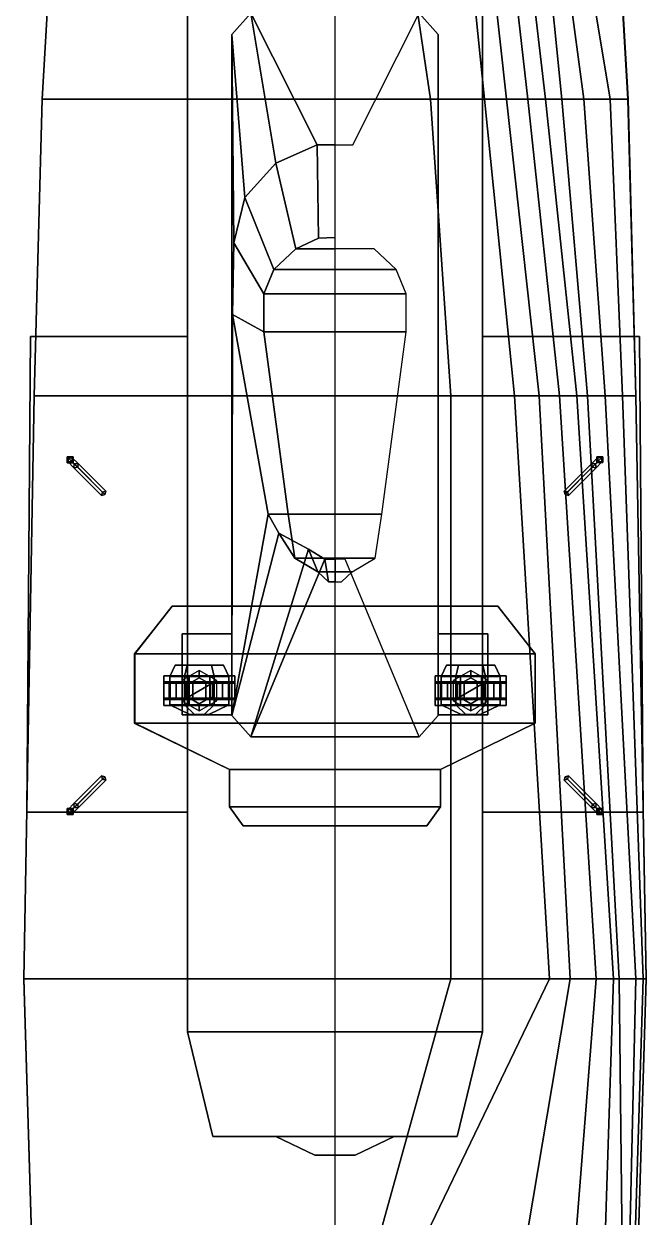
# Model space of a CAD drawing. Extents: x -5 to 5, y -58 to 57.
# Drawn here: x -5.25 to 5.25, y -3.35 to 16.8 of the extents above; entities that cross this region are included whole.
import ezdxf

# ---------------------------------------------------------------- set-up
doc = ezdxf.new("R2010")
doc.units = 0
doc.layers.get('0').update_dxf_attribs({"linetype": 'CONTINUOUS'})
doc.layers.add('RAILINGS', color=1, linetype='CONTINUOUS')

msp = doc.modelspace()

# ---------------------------------------------------------------- linework, layer by layer
for points in [[(-2.49, 35.15, 2.77), (-2.49, -0.22, 2.74), (-2.49, -0.22, 5.06), (-2.49, 35.15, 5.06)], [(-2.49, 35.15, 5.06), (-2.49, -0.22, 5.06), (2.49, -0.22, 5.06), (2.49, 35.15, 5.06)], [(2.49, -0.22, 5.06), (2.49, -0.22, 2.74), (2.49, 35.15, 2.77), (2.49, 35.15, 5.06)], [(-4.653, 20.575, 2.768), (-4.947, 15.529, 2.768), (4.947, 15.529, 2.768), (4.653, 20.575, 2.768)], [(0.864, 20.575, -3.424), (1.614, 15.529, -3.243), (0, 15.529, -3.68), (0, 20.575, -3.68)], [(2.013, 20.575, -2.816), (2.526, 15.529, -2.816), (1.614, 15.529, -3.243), (0.864, 20.575, -3.424)], [(2.336, 20.575, -2.578), (2.896, 15.529, -2.578), (2.526, 15.529, -2.816), (2.013, 20.575, -2.816)], [(2.678, 20.575, -2.322), (3.257, 15.529, -2.322), (2.896, 15.529, -2.578), (2.336, 20.575, -2.578)], [(2.963, 20.575, -2.018), (3.551, 15.529, -2.018), (3.257, 15.529, -2.322), (2.678, 20.575, -2.322)], [(3.323, 20.575, -1.505), (3.827, 15.529, -1.619), (3.551, 15.529, -2.018), (2.963, 20.575, -2.018)], [(3.523, 20.575, -1.164), (4.197, 15.529, -0.793), (3.827, 15.529, -1.619), (3.323, 20.575, -1.505)], [(3.808, 20.575, -0.508), (4.643, 15.529, 0.726), (4.197, 15.529, -0.793), (3.523, 20.575, -1.164)], [(4.947, 15.529, 2.768), (4.643, 15.529, 0.726), (3.808, 20.575, -0.508), (4.653, 20.575, 2.768)], [(-1.74, 16.62, 5.15), (-1.42, 16.98, 5.15), (-1.42, 16.98, 5.06), (-1.74, 16.62, 5.06)], [(-1.52, 13.87, 7.53), (-1, 14.45, 7.53), (-1.42, 16.98, 5.15), (-1.74, 16.62, 5.15)], [(1.42, 16.98, 5.15), (-1.42, 16.98, 5.15), (-0.3, 14.76, 7.53), (0.3, 14.76, 7.53)], [(-1.42, 16.98, 5.15), (-1.42, 16.98, 5.15), (-1, 14.45, 7.53), (-0.3, 14.76, 7.53)], [(1.74, 16.62, 5.06), (1.42, 16.98, 5.06), (1.42, 16.98, 5.15), (1.74, 16.62, 5.15)], [(-1.74, 5.12, 5.15), (-1.74, 16.62, 5.15), (-1.74, 16.62, 5.06), (-1.74, 5.12, 5.06)], [(-1.73, 11.89, 7.53), (-1.71, 13.1, 7.53), (-1.74, 16.62, 5.15), (-1.74, 5.12, 5.15)], [(-1.71, 13.1, 7.53), (-1.52, 13.87, 7.53), (-1.74, 16.62, 5.15)], [(1.74, 5.12, 5.06), (1.74, 16.62, 5.06), (1.74, 16.62, 5.15), (1.74, 5.12, 5.15)], [(-4.947, 15.529, 2.768), (-5.08, 10.52, 2.768), (5.08, 10.52, 2.768), (4.947, 15.529, 2.768)], [(1.614, 15.529, -3.243), (1.956, 10.52, -3.243), (0, 10.52, -3.68), (0, 15.529, -3.68)], [(2.526, 15.529, -2.816), (3.029, 10.52, -2.816), (1.956, 10.52, -3.243), (1.614, 15.529, -3.243)], [(2.896, 15.529, -2.578), (3.447, 10.52, -2.578), (3.029, 10.52, -2.816), (2.526, 15.529, -2.816)], [(3.257, 15.529, -2.322), (3.789, 10.52, -2.341), (3.447, 10.52, -2.578), (2.896, 15.529, -2.578)], [(3.551, 15.529, -2.018), (4.083, 10.52, -2.085), (3.789, 10.52, -2.341), (3.257, 15.529, -2.322)], [(3.827, 15.529, -1.619), (4.264, 10.52, -1.866), (4.083, 10.52, -2.085), (3.551, 15.529, -2.018)], [(4.197, 15.529, -0.793), (4.558, 10.52, -1.344), (4.264, 10.52, -1.866), (3.827, 15.529, -1.619)], [(4.643, 15.529, 0.726), (4.852, 10.52, -0.29), (4.558, 10.52, -1.344), (4.197, 15.529, -0.793)], [(5.08, 10.52, 2.768), (4.852, 10.52, -0.29), (4.643, 15.529, 0.726), (4.947, 15.529, 2.768)], [(-0.3, 14.76, 7.53), (-1, 14.45, 7.53), (-0.66, 13, 12.69), (-0.28, 13.18, 12.71)], [(0, 13.19, 12.71), (0, 14.76, 7.53), (-0.3, 14.76, 7.53), (-0.28, 13.18, 12.71)], [(-1, 14.45, 7.53), (-1.52, 13.87, 7.53), (-1.03, 12.65, 12.57), (-0.66, 13, 12.69)], [(-1.52, 13.87, 7.53), (-1.71, 13.1, 7.53), (-1.2, 12.24, 12.44), (-1.03, 12.65, 12.57)], [(-1.71, 13.1, 7.53), (-1.73, 11.89, 7.53), (-1.2, 11.6, 12.24), (-1.2, 12.24, 12.44)], [(-0.28, 13.18, 12.71), (-0.66, 13, 12.69), (0, 13, 12.69), (0, 13.19, 12.71)], [(-0.66, 13, 12.69), (-1.03, 12.65, 12.57), (1.03, 12.65, 12.57), (0.66, 13, 12.69)], [(-1.03, 12.65, 12.57), (-1.2, 12.24, 12.44), (1.2, 12.24, 12.44), (1.03, 12.65, 12.57)], [(-1.2, 12.24, 12.44), (-1.2, 11.6, 12.24), (1.2, 11.6, 12.24), (1.2, 12.24, 12.44)], [(-1.13, 8.52, 7.53), (-1.73, 11.89, 7.53), (-1.74, 5.12, 5.15)], [(-1.73, 11.89, 7.53), (-1.13, 8.52, 7.53), (-0.79, 8.52, 11.29), (-1.2, 11.6, 12.24)], [(-2.49, 3.49, 5.06), (-2.49, 11.52, 5.06), (-5.14, 11.52, 5.06), (-5.2, 3.49, 5.06)], [(-5.2, 3.49, 5.06), (-5.14, 11.52, 5.06), (-2.49, 11.52, 5.06), (-2.49, 3.49, 5.06)], [(-1.2, 11.6, 12.24), (-0.79, 8.52, 11.29), (0.79, 8.52, 11.29), (1.2, 11.6, 12.24)], [(2.49, 3.49, 5.06), (2.49, 11.52, 5.06), (5.14, 11.52, 5.06), (5.2, 3.49, 5.06)], [(5.2, 3.49, 5.06), (5.14, 11.52, 5.06), (2.49, 11.52, 5.06), (2.49, 3.49, 5.06)], [(-5.08, 10.52, 2.768), (-5.251, 0.676, 2.768), (5.251, 0.676, 2.768), (5.08, 10.52, 2.768)], [(1.956, 10.52, -3.243), (1.956, 0.676, -3.329), (0, 0.676, -3.68), (0, 10.52, -3.68)], [(3.029, 10.52, -2.816), (3.618, 0.676, -2.816), (1.956, 0.676, -3.329), (1.956, 10.52, -3.243)], [(3.447, 10.52, -2.578), (3.969, 0.676, -2.673), (3.618, 0.676, -2.816), (3.029, 10.52, -2.816)], [(3.789, 10.52, -2.341), (4.406, 0.676, -2.398), (3.969, 0.676, -2.673), (3.447, 10.52, -2.578)], [(4.083, 10.52, -2.085), (4.7, 0.676, -2.132), (4.406, 0.676, -2.398), (3.789, 10.52, -2.341)], [(4.264, 10.52, -1.866), (4.795, 0.676, -1.99), (4.7, 0.676, -2.132), (4.083, 10.52, -2.085)], [(4.558, 10.52, -1.344), (5.08, 0.676, -1.344), (4.795, 0.676, -1.99), (4.264, 10.52, -1.866)], [(4.852, 10.52, -0.29), (5.204, 0.676, -0.822), (5.08, 0.676, -1.344), (4.558, 10.52, -1.344)], [(5.251, 0.676, 2.768), (5.204, 0.676, -0.822), (4.852, 10.52, -0.29), (5.08, 10.52, 2.768)], [(-4.421, 9.489, 5.81), (-4.52, 9.489, 5.81), (-4.506, 9.475, 7.86), (-4.435, 9.475, 7.83)], [(-4.52, 9.489, 5.81), (-4.52, 9.39, 5.81), (-4.506, 9.404, 7.83), (-4.506, 9.475, 7.86)], [(-4.421, 9.489, 2.76), (-4.52, 9.489, 2.76), (-4.52, 9.489, 5.81), (-4.421, 9.489, 5.81)], [(-4.52, 9.489, 2.76), (-4.52, 9.39, 2.76), (-4.52, 9.39, 5.81), (-4.52, 9.489, 5.81)], [(-4.435, 9.475, 7.83), (-4.506, 9.475, 7.86), (-4.4, 9.369, 8.18), (-4.336, 9.376, 8.16)], [(-4.506, 9.475, 7.86), (-4.506, 9.404, 7.83), (-4.407, 9.305, 8.16), (-4.4, 9.369, 8.18)], [(-4.421, 9.39, 5.81), (-4.421, 9.489, 5.81), (-4.435, 9.475, 7.83), (-4.435, 9.404, 7.79)], [(-4.435, 9.404, 7.79), (-4.435, 9.475, 7.83), (-4.336, 9.376, 8.16), (-4.343, 9.312, 8.14)], [(-4.421, 9.39, 2.76), (-4.421, 9.489, 2.76), (-4.421, 9.489, 5.81), (-4.421, 9.39, 5.81)], [(4.505, 9.476, 7.86), (4.434, 9.476, 7.83), (4.335, 9.377, 8.16), (4.399, 9.37, 8.18)], [(4.434, 9.476, 7.83), (4.434, 9.405, 7.79), (4.342, 9.313, 8.14), (4.335, 9.377, 8.16)], [(4.505, 9.405, 7.83), (4.505, 9.476, 7.86), (4.399, 9.37, 8.18), (4.406, 9.306, 8.16)], [(4.519, 9.49, 5.81), (4.42, 9.49, 5.81), (4.434, 9.476, 7.83), (4.505, 9.476, 7.86)], [(4.42, 9.49, 5.81), (4.42, 9.391, 5.81), (4.434, 9.405, 7.79), (4.434, 9.476, 7.83)], [(4.519, 9.49, 2.76), (4.42, 9.49, 2.76), (4.42, 9.49, 5.81), (4.519, 9.49, 5.81)], [(4.42, 9.49, 2.76), (4.42, 9.391, 2.76), (4.42, 9.391, 5.81), (4.42, 9.49, 5.81)], [(4.519, 9.391, 5.81), (4.519, 9.49, 5.81), (4.505, 9.476, 7.86), (4.505, 9.405, 7.83)], [(4.519, 9.391, 2.76), (4.519, 9.49, 2.76), (4.519, 9.49, 5.81), (4.519, 9.391, 5.81)], [(-4.52, 9.39, 5.81), (-4.421, 9.39, 5.81), (-4.435, 9.404, 7.79), (-4.506, 9.404, 7.83)], [(-4.52, 9.39, 2.76), (-4.421, 9.39, 2.76), (-4.421, 9.39, 5.81), (-4.52, 9.39, 5.81)], [(-4.506, 9.404, 7.83), (-4.435, 9.404, 7.79), (-4.343, 9.312, 8.14), (-4.407, 9.305, 8.16)], [(-4.4, 9.369, 8.18), (-4.407, 9.305, 8.16), (-3.94, 8.838, 8.67), (-3.926, 8.895, 8.71)], [(-4.407, 9.305, 8.16), (-4.343, 9.312, 8.14), (-3.884, 8.853, 8.65), (-3.94, 8.838, 8.67)], [(-4.336, 9.376, 8.16), (-4.4, 9.369, 8.18), (-3.926, 8.895, 8.71), (-3.869, 8.909, 8.67)], [(-4.343, 9.312, 8.14), (-4.336, 9.376, 8.16), (-3.869, 8.909, 8.67), (-3.884, 8.853, 8.65)], [(4.399, 9.37, 8.18), (4.335, 9.377, 8.16), (3.868, 8.91, 8.67), (3.925, 8.896, 8.71)], [(4.335, 9.377, 8.16), (4.342, 9.313, 8.14), (3.883, 8.854, 8.65), (3.868, 8.91, 8.67)], [(4.342, 9.313, 8.14), (4.406, 9.306, 8.16), (3.939, 8.839, 8.67), (3.883, 8.854, 8.65)], [(4.406, 9.306, 8.16), (4.399, 9.37, 8.18), (3.925, 8.896, 8.71), (3.939, 8.839, 8.67)], [(4.434, 9.405, 7.79), (4.505, 9.405, 7.83), (4.406, 9.306, 8.16), (4.342, 9.313, 8.14)], [(4.42, 9.391, 5.81), (4.519, 9.391, 5.81), (4.505, 9.405, 7.83), (4.434, 9.405, 7.79)], [(4.42, 9.391, 2.76), (4.519, 9.391, 2.76), (4.519, 9.391, 5.81), (4.42, 9.391, 5.81)], [(-3.926, 8.895, 8.71), (-3.94, 8.838, 8.67), (-3.884, 8.853, 8.65), (-3.869, 8.909, 8.67)], [(3.925, 8.896, 8.71), (3.868, 8.91, 8.67), (3.883, 8.854, 8.65), (3.939, 8.839, 8.67)], [(-0.95, 8.2, 7.53), (-1.13, 8.52, 7.53), (-1.74, 5.12, 5.15)], [(-1.13, 8.52, 7.53), (-0.95, 8.2, 7.53), (-0.68, 7.78, 11.08), (-0.79, 8.52, 11.29)], [(-0.79, 8.52, 11.29), (-0.68, 7.78, 11.08), (0.68, 7.78, 11.08), (0.79, 8.52, 11.29)], [(-1.74, 5.12, 5.15), (-1.42, 4.76, 5.15), (-0.45, 7.93, 7.53), (-0.95, 8.2, 7.53)], [(-0.95, 8.2, 7.53), (-0.45, 7.93, 7.53), (-0.29, 7.55, 11.02), (-0.68, 7.78, 11.08)], [(-0.17, 7.76, 7.53), (-0.45, 7.93, 7.53), (-1.42, 4.76, 5.15)], [(-0.45, 7.93, 7.53), (-0.17, 7.76, 7.53), (-0.11, 7.38, 10.98), (-0.29, 7.55, 11.02)], [(0.17, 7.76, 7.53), (-0.17, 7.76, 7.53), (-1.42, 4.76, 5.15), (1.42, 4.76, 5.15)], [(-0.68, 7.78, 11.08), (-0.29, 7.55, 11.02), (0.29, 7.55, 11.02), (0.68, 7.78, 11.08)], [(-0.11, 7.38, 10.98), (-0.17, 7.76, 7.53), (0, 7.76, 7.53), (0, 7.38, 10.98)], [(-0.29, 7.55, 11.02), (-0.11, 7.38, 10.98), (0.11, 7.38, 10.98), (0.29, 7.55, 11.02)], [(-2.75, 6.97, 7.32), (-3.39, 6.16, 7.32), (3.38, 6.16, 7.32), (2.75, 6.97, 7.32)], [(-2.58, 6.5, 7.32), (-1.74, 6.5, 7.32), (-1.74, 6.5, 5.06), (-2.58, 6.5, 5.06)], [(-2.58, 6.5, 5.06), (-2.58, 5.13, 5.06), (-2.58, 5.13, 7.32), (-2.58, 6.5, 7.32)], [(-1.74, 6.5, 7.32), (-1.74, 5.13, 7.32), (-1.74, 5.13, 5.06), (-1.74, 6.5, 5.06)], [(1.74, 6.5, 5.06), (1.74, 5.13, 5.06), (1.74, 5.13, 7.32), (1.74, 6.5, 7.32)], [(1.74, 6.5, 7.32), (2.58, 6.5, 7.32), (2.58, 6.5, 5.06), (1.74, 6.5, 5.06)], [(2.58, 6.5, 7.32), (2.58, 5.13, 7.32), (2.58, 5.13, 5.06), (2.58, 6.5, 5.06)], [(-3.39, 6.16, 7.32), (-3.39, 4.99, 7.32), (3.38, 4.99, 7.32), (3.38, 6.16, 7.32)], [(-2.54, 5.78, 8.557), (-2.79, 5.78, 8.99), (-2.7, 5.97, 8.99), (-2.495, 5.97, 8.635)], [(-2.79, 5.78, 8.99), (-2.54, 5.78, 9.423), (-2.495, 5.97, 9.345), (-2.7, 5.97, 8.99)], [(-2.7, 5.97, 8.99), (-1.88, 5.97, 8.99), (-2.085, 5.97, 8.635), (-2.495, 5.97, 8.635)], [(-2.495, 5.97, 9.345), (-2.085, 5.97, 9.345), (-1.88, 5.97, 8.99), (-2.7, 5.97, 8.99)], [(-2.481, 5.65, 7.92), (-2.29, 5.76, 7.92), (-2.29, 5.88, 7.32), (-2.584, 5.71, 7.32)], [(-2.04, 5.78, 8.557), (-2.54, 5.78, 8.557), (-2.495, 5.97, 8.635), (-2.085, 5.97, 8.635)], [(-2.54, 5.78, 9.423), (-2.04, 5.78, 9.423), (-2.085, 5.97, 9.345), (-2.495, 5.97, 9.345)], [(-2.29, 5.76, 7.92), (-2.099, 5.65, 7.92), (-1.996, 5.71, 7.32), (-2.29, 5.88, 7.32)], [(-1.79, 5.78, 8.99), (-2.04, 5.78, 8.557), (-2.085, 5.97, 8.635), (-1.88, 5.97, 8.99)], [(-2.04, 5.78, 9.423), (-1.79, 5.78, 8.99), (-1.88, 5.97, 8.99), (-2.085, 5.97, 9.345)], [(1.79, 5.78, 8.99), (2.04, 5.78, 9.423), (2.085, 5.97, 9.345), (1.88, 5.97, 8.99)], [(2.04, 5.78, 8.557), (1.79, 5.78, 8.99), (1.88, 5.97, 8.99), (2.085, 5.97, 8.635)], [(2.085, 5.97, 9.345), (2.495, 5.97, 9.345), (2.7, 5.97, 8.99), (1.88, 5.97, 8.99)], [(1.88, 5.97, 8.99), (2.7, 5.97, 8.99), (2.495, 5.97, 8.635), (2.085, 5.97, 8.635)], [(2.099, 5.65, 7.92), (2.29, 5.76, 7.92), (2.29, 5.88, 7.32), (1.996, 5.71, 7.32)], [(2.04, 5.78, 9.423), (2.54, 5.78, 9.423), (2.495, 5.97, 9.345), (2.085, 5.97, 9.345)], [(2.54, 5.78, 8.557), (2.04, 5.78, 8.557), (2.085, 5.97, 8.635), (2.495, 5.97, 8.635)], [(2.29, 5.76, 7.92), (2.481, 5.65, 7.92), (2.584, 5.71, 7.32), (2.29, 5.88, 7.32)], [(2.54, 5.78, 9.423), (2.79, 5.78, 8.99), (2.7, 5.97, 8.99), (2.495, 5.97, 9.345)], [(2.79, 5.78, 8.99), (2.54, 5.78, 8.557), (2.495, 5.97, 8.635), (2.7, 5.97, 8.99)], [(-1.69, 5.79, 8.99), (-1.69, 5.665, 8.773), (-2.89, 5.665, 8.773), (-2.89, 5.79, 8.99)], [(-1.69, 5.665, 9.207), (-1.69, 5.79, 8.99), (-2.89, 5.79, 8.99), (-2.89, 5.665, 9.207)], [(-2.89, 5.29, 8.99), (-2.89, 5.79, 8.99), (-2.89, 5.665, 8.773), (-2.89, 5.415, 8.773)], [(-2.89, 5.415, 9.207), (-2.89, 5.665, 9.207), (-2.89, 5.79, 8.99), (-2.89, 5.29, 8.99)], [(-2.89, 5.69, 8.82), (-2.78, 5.69, 8.82), (-2.68, 5.69, 8.37), (-2.89, 5.69, 8.37)], [(-2.89, 5.39, 8.82), (-2.89, 5.69, 8.82), (-2.89, 5.69, 8.37), (-2.89, 5.39, 8.37)], [(-2.89, 5.69, 8.37), (-2.68, 5.69, 8.37), (-2.4, 5.69, 8.18), (-2.8, 5.69, 8.18)], [(-2.89, 5.39, 8.37), (-2.89, 5.69, 8.37), (-2.8, 5.69, 8.18), (-2.8, 5.39, 8.18)], [(-1.69, 5.665, 8.773), (-1.69, 5.415, 8.773), (-2.89, 5.415, 8.773), (-2.89, 5.665, 8.773)], [(-1.69, 5.415, 9.207), (-1.69, 5.665, 9.207), (-2.89, 5.665, 9.207), (-2.89, 5.415, 9.207)], [(-2.52, 5.69, 7.92), (-2.52, 5.39, 7.92), (-2.8, 5.39, 8.18), (-2.8, 5.69, 8.18)], [(-2.06, 5.69, 7.92), (-2.52, 5.69, 7.92), (-2.8, 5.69, 8.18), (-1.78, 5.69, 8.18)], [(-2.54, 5.3, 8.557), (-2.79, 5.3, 8.99), (-2.79, 5.78, 8.99), (-2.54, 5.78, 8.557)], [(-2.79, 5.3, 8.99), (-2.54, 5.3, 9.423), (-2.54, 5.78, 9.423), (-2.79, 5.78, 8.99)], [(-2.68, 5.39, 8.37), (-2.68, 5.69, 8.37), (-2.78, 5.69, 8.82), (-2.78, 5.39, 8.82)], [(-2.4, 5.39, 8.18), (-2.4, 5.69, 8.18), (-2.68, 5.69, 8.37), (-2.68, 5.39, 8.37)], [(-2.481, 5.43, 7.92), (-2.481, 5.65, 7.92), (-2.584, 5.71, 7.32), (-2.584, 5.37, 7.32)], [(-2.04, 5.3, 8.557), (-2.54, 5.3, 8.557), (-2.54, 5.78, 8.557), (-2.04, 5.78, 8.557)], [(-2.54, 5.3, 9.423), (-2.04, 5.3, 9.423), (-2.04, 5.78, 9.423), (-2.54, 5.78, 9.423)], [(-2.06, 5.39, 7.92), (-2.52, 5.39, 7.92), (-2.52, 5.69, 7.92), (-2.06, 5.69, 7.92)], [(-2.481, 5.43, 7.92), (-2.099, 5.65, 7.92), (-2.29, 5.76, 7.92), (-2.481, 5.65, 7.92)], [(-2.29, 5.32, 7.92), (-2.099, 5.43, 7.92), (-2.099, 5.65, 7.92), (-2.481, 5.43, 7.92)], [(-2.46, 5.78, 9.57), (-2.46, 5.3, 9.57), (-2.11, 5.3, 9.57), (-2.11, 5.78, 9.57)], [(-2.46, 5.78, 9.42), (-2.46, 5.3, 9.42), (-2.46, 5.3, 9.57), (-2.46, 5.78, 9.57)], [(-2.11, 5.78, 9.42), (-2.46, 5.78, 9.42), (-2.46, 5.78, 9.57), (-2.11, 5.78, 9.57)], [(-2.4, 5.69, 8.18), (-2.4, 5.39, 8.18), (-2.18, 5.39, 8.18), (-2.18, 5.69, 8.18)], [(-2.18, 5.69, 8.18), (-2.18, 5.39, 8.18), (-1.9, 5.39, 8.37), (-1.9, 5.69, 8.37)], [(-1.78, 5.69, 8.18), (-2.18, 5.69, 8.18), (-1.9, 5.69, 8.37), (-1.69, 5.69, 8.37)], [(-2.11, 5.78, 9.57), (-2.11, 5.3, 9.57), (-2.11, 5.3, 9.42), (-2.11, 5.78, 9.42)], [(-2.099, 5.65, 7.92), (-2.099, 5.43, 7.92), (-1.996, 5.37, 7.32), (-1.996, 5.71, 7.32)], [(-1.78, 5.69, 8.18), (-1.78, 5.39, 8.18), (-2.06, 5.39, 7.92), (-2.06, 5.69, 7.92)], [(-1.79, 5.3, 8.99), (-2.04, 5.3, 8.557), (-2.04, 5.78, 8.557), (-1.79, 5.78, 8.99)], [(-2.04, 5.3, 9.423), (-1.79, 5.3, 8.99), (-1.79, 5.78, 8.99), (-2.04, 5.78, 9.423)], [(-1.9, 5.69, 8.37), (-1.9, 5.39, 8.37), (-1.8, 5.39, 8.82), (-1.8, 5.69, 8.82)], [(-1.69, 5.69, 8.37), (-1.9, 5.69, 8.37), (-1.8, 5.69, 8.82), (-1.69, 5.69, 8.82)], [(-1.69, 5.69, 8.37), (-1.69, 5.39, 8.37), (-1.78, 5.39, 8.18), (-1.78, 5.69, 8.18)], [(-1.69, 5.415, 8.773), (-1.69, 5.665, 8.773), (-1.69, 5.79, 8.99), (-1.69, 5.29, 8.99)], [(-1.69, 5.29, 8.99), (-1.69, 5.79, 8.99), (-1.69, 5.665, 9.207), (-1.69, 5.415, 9.207)], [(-1.69, 5.69, 8.82), (-1.69, 5.39, 8.82), (-1.69, 5.39, 8.37), (-1.69, 5.69, 8.37)], [(1.69, 5.415, 9.207), (1.69, 5.665, 9.207), (1.69, 5.79, 8.99), (1.69, 5.29, 8.99)], [(1.69, 5.29, 8.99), (1.69, 5.79, 8.99), (1.69, 5.665, 8.773), (1.69, 5.415, 8.773)], [(2.89, 5.665, 9.207), (2.89, 5.79, 8.99), (1.69, 5.79, 8.99), (1.69, 5.665, 9.207)], [(2.89, 5.79, 8.99), (2.89, 5.665, 8.773), (1.69, 5.665, 8.773), (1.69, 5.79, 8.99)], [(1.69, 5.39, 8.37), (1.69, 5.69, 8.37), (1.78, 5.69, 8.18), (1.78, 5.39, 8.18)], [(1.69, 5.69, 8.37), (1.9, 5.69, 8.37), (2.18, 5.69, 8.18), (1.78, 5.69, 8.18)], [(1.69, 5.39, 8.82), (1.69, 5.69, 8.82), (1.69, 5.69, 8.37), (1.69, 5.39, 8.37)], [(1.69, 5.69, 8.82), (1.8, 5.69, 8.82), (1.9, 5.69, 8.37), (1.69, 5.69, 8.37)], [(2.89, 5.415, 9.207), (2.89, 5.665, 9.207), (1.69, 5.665, 9.207), (1.69, 5.415, 9.207)], [(2.89, 5.665, 8.773), (2.89, 5.415, 8.773), (1.69, 5.415, 8.773), (1.69, 5.665, 8.773)], [(2.52, 5.69, 7.92), (2.06, 5.69, 7.92), (1.78, 5.69, 8.18), (2.8, 5.69, 8.18)], [(2.06, 5.69, 7.92), (2.06, 5.39, 7.92), (1.78, 5.39, 8.18), (1.78, 5.69, 8.18)], [(1.79, 5.3, 8.99), (2.04, 5.3, 9.423), (2.04, 5.78, 9.423), (1.79, 5.78, 8.99)], [(2.04, 5.3, 8.557), (1.79, 5.3, 8.99), (1.79, 5.78, 8.99), (2.04, 5.78, 8.557)], [(1.9, 5.39, 8.37), (1.9, 5.69, 8.37), (1.8, 5.69, 8.82), (1.8, 5.39, 8.82)], [(2.18, 5.39, 8.18), (2.18, 5.69, 8.18), (1.9, 5.69, 8.37), (1.9, 5.39, 8.37)], [(2.099, 5.43, 7.92), (2.099, 5.65, 7.92), (1.996, 5.71, 7.32), (1.996, 5.37, 7.32)], [(2.04, 5.3, 9.423), (2.54, 5.3, 9.423), (2.54, 5.78, 9.423), (2.04, 5.78, 9.423)], [(2.54, 5.3, 8.557), (2.04, 5.3, 8.557), (2.04, 5.78, 8.557), (2.54, 5.78, 8.557)], [(2.52, 5.39, 7.92), (2.06, 5.39, 7.92), (2.06, 5.69, 7.92), (2.52, 5.69, 7.92)], [(2.099, 5.43, 7.92), (2.481, 5.65, 7.92), (2.29, 5.76, 7.92), (2.099, 5.65, 7.92)], [(2.29, 5.32, 7.92), (2.481, 5.43, 7.92), (2.481, 5.65, 7.92), (2.099, 5.43, 7.92)], [(2.47, 5.78, 9.42), (2.12, 5.78, 9.42), (2.12, 5.78, 9.57), (2.47, 5.78, 9.57)], [(2.12, 5.78, 9.42), (2.12, 5.3, 9.42), (2.12, 5.3, 9.57), (2.12, 5.78, 9.57)], [(2.12, 5.78, 9.57), (2.12, 5.3, 9.57), (2.47, 5.3, 9.57), (2.47, 5.78, 9.57)], [(2.18, 5.69, 8.18), (2.18, 5.39, 8.18), (2.4, 5.39, 8.18), (2.4, 5.69, 8.18)], [(2.8, 5.69, 8.18), (2.4, 5.69, 8.18), (2.68, 5.69, 8.37), (2.89, 5.69, 8.37)], [(2.4, 5.69, 8.18), (2.4, 5.39, 8.18), (2.68, 5.39, 8.37), (2.68, 5.69, 8.37)], [(2.47, 5.78, 9.57), (2.47, 5.3, 9.57), (2.47, 5.3, 9.42), (2.47, 5.78, 9.42)], [(2.481, 5.65, 7.92), (2.481, 5.43, 7.92), (2.584, 5.37, 7.32), (2.584, 5.71, 7.32)], [(2.8, 5.69, 8.18), (2.8, 5.39, 8.18), (2.52, 5.39, 7.92), (2.52, 5.69, 7.92)], [(2.54, 5.3, 9.423), (2.79, 5.3, 8.99), (2.79, 5.78, 8.99), (2.54, 5.78, 9.423)], [(2.79, 5.3, 8.99), (2.54, 5.3, 8.557), (2.54, 5.78, 8.557), (2.79, 5.78, 8.99)], [(2.89, 5.69, 8.37), (2.68, 5.69, 8.37), (2.78, 5.69, 8.82), (2.89, 5.69, 8.82)], [(2.68, 5.69, 8.37), (2.68, 5.39, 8.37), (2.78, 5.39, 8.82), (2.78, 5.69, 8.82)], [(2.89, 5.69, 8.37), (2.89, 5.39, 8.37), (2.8, 5.39, 8.18), (2.8, 5.69, 8.18)], [(2.89, 5.29, 8.99), (2.89, 5.79, 8.99), (2.89, 5.665, 9.207), (2.89, 5.415, 9.207)], [(2.89, 5.415, 8.773), (2.89, 5.665, 8.773), (2.89, 5.79, 8.99), (2.89, 5.29, 8.99)], [(2.89, 5.69, 8.82), (2.89, 5.39, 8.82), (2.89, 5.39, 8.37), (2.89, 5.69, 8.37)], [(-1.69, 5.415, 8.773), (-1.69, 5.29, 8.99), (-2.89, 5.29, 8.99), (-2.89, 5.415, 8.773)], [(-1.69, 5.29, 8.99), (-1.69, 5.415, 9.207), (-2.89, 5.415, 9.207), (-2.89, 5.29, 8.99)], [(-2.89, 5.39, 8.37), (-2.68, 5.39, 8.37), (-2.78, 5.39, 8.82), (-2.89, 5.39, 8.82)], [(-2.8, 5.39, 8.18), (-2.4, 5.39, 8.18), (-2.68, 5.39, 8.37), (-2.89, 5.39, 8.37)], [(-1.78, 5.39, 8.18), (-2.8, 5.39, 8.18), (-2.52, 5.39, 7.92), (-2.06, 5.39, 7.92)], [(-2.79, 5.3, 8.99), (-2.54, 5.3, 8.557), (-2.37, 5.14, 8.851), (-2.45, 5.14, 8.99)], [(-2.54, 5.3, 9.423), (-2.79, 5.3, 8.99), (-2.45, 5.14, 8.99), (-2.37, 5.14, 9.129)], [(-2.29, 5.32, 7.92), (-2.481, 5.43, 7.92), (-2.584, 5.37, 7.32), (-2.29, 5.2, 7.32)], [(-2.54, 5.3, 8.557), (-2.04, 5.3, 8.557), (-2.21, 5.14, 8.851), (-2.37, 5.14, 8.851)], [(-2.04, 5.3, 9.423), (-2.54, 5.3, 9.423), (-2.37, 5.14, 9.129), (-2.21, 5.14, 9.129)], [(-2.11, 5.3, 9.57), (-2.46, 5.3, 9.57), (-2.46, 5.3, 9.42), (-2.11, 5.3, 9.42)], [(-2.099, 5.43, 7.92), (-2.29, 5.32, 7.92), (-2.29, 5.2, 7.32), (-1.996, 5.37, 7.32)], [(-2.04, 5.3, 8.557), (-1.79, 5.3, 8.99), (-2.13, 5.14, 8.99), (-2.21, 5.14, 8.851)], [(-1.79, 5.3, 8.99), (-2.04, 5.3, 9.423), (-2.21, 5.14, 9.129), (-2.13, 5.14, 8.99)], [(-1.69, 5.39, 8.37), (-1.9, 5.39, 8.37), (-2.18, 5.39, 8.18), (-1.78, 5.39, 8.18)], [(-1.69, 5.39, 8.82), (-1.8, 5.39, 8.82), (-1.9, 5.39, 8.37), (-1.69, 5.39, 8.37)], [(2.89, 5.29, 8.99), (2.89, 5.415, 9.207), (1.69, 5.415, 9.207), (1.69, 5.29, 8.99)], [(2.89, 5.415, 8.773), (2.89, 5.29, 8.99), (1.69, 5.29, 8.99), (1.69, 5.415, 8.773)], [(1.78, 5.39, 8.18), (2.18, 5.39, 8.18), (1.9, 5.39, 8.37), (1.69, 5.39, 8.37)], [(1.69, 5.39, 8.37), (1.9, 5.39, 8.37), (1.8, 5.39, 8.82), (1.69, 5.39, 8.82)], [(2.8, 5.39, 8.18), (1.78, 5.39, 8.18), (2.06, 5.39, 7.92), (2.52, 5.39, 7.92)], [(2.04, 5.3, 9.423), (1.79, 5.3, 8.99), (2.13, 5.14, 8.99), (2.21, 5.14, 9.129)], [(1.79, 5.3, 8.99), (2.04, 5.3, 8.557), (2.21, 5.14, 8.851), (2.13, 5.14, 8.99)], [(2.29, 5.32, 7.92), (2.099, 5.43, 7.92), (1.996, 5.37, 7.32), (2.29, 5.2, 7.32)], [(2.54, 5.3, 9.423), (2.04, 5.3, 9.423), (2.21, 5.14, 9.129), (2.37, 5.14, 9.129)], [(2.04, 5.3, 8.557), (2.54, 5.3, 8.557), (2.37, 5.14, 8.851), (2.21, 5.14, 8.851)], [(2.47, 5.3, 9.57), (2.12, 5.3, 9.57), (2.12, 5.3, 9.42), (2.47, 5.3, 9.42)], [(2.481, 5.43, 7.92), (2.29, 5.32, 7.92), (2.29, 5.2, 7.32), (2.584, 5.37, 7.32)], [(2.79, 5.3, 8.99), (2.54, 5.3, 9.423), (2.37, 5.14, 9.129), (2.45, 5.14, 8.99)], [(2.54, 5.3, 8.557), (2.79, 5.3, 8.99), (2.45, 5.14, 8.99), (2.37, 5.14, 8.851)], [(2.89, 5.39, 8.37), (2.68, 5.39, 8.37), (2.4, 5.39, 8.18), (2.8, 5.39, 8.18)], [(2.89, 5.39, 8.82), (2.78, 5.39, 8.82), (2.68, 5.39, 8.37), (2.89, 5.39, 8.37)], [(-2.58, 5.13, 5.06), (-1.74, 5.13, 5.06), (-1.74, 5.13, 7.32), (-2.58, 5.13, 7.32)], [(-2.13, 5.14, 8.99), (-2.45, 5.14, 8.99), (-2.37, 5.14, 8.851), (-2.21, 5.14, 8.851)], [(-2.21, 5.14, 9.129), (-2.37, 5.14, 9.129), (-2.45, 5.14, 8.99), (-2.13, 5.14, 8.99)], [(-1.74, 5.12, 5.06), (-1.42, 4.76, 5.06), (-1.42, 4.76, 5.15), (-1.74, 5.12, 5.15)], [(1.74, 5.12, 5.15), (1.42, 4.76, 5.15), (1.42, 4.76, 5.06), (1.74, 5.12, 5.06)], [(1.74, 5.13, 5.06), (2.58, 5.13, 5.06), (2.58, 5.13, 7.32), (1.74, 5.13, 7.32)], [(2.37, 5.14, 9.129), (2.21, 5.14, 9.129), (2.13, 5.14, 8.99), (2.45, 5.14, 8.99)], [(2.45, 5.14, 8.99), (2.13, 5.14, 8.99), (2.21, 5.14, 8.851), (2.37, 5.14, 8.851)], [(-3.39, 4.99, 7.32), (-1.78, 4.21, 7.32), (1.78, 4.21, 7.32), (3.38, 4.99, 7.32)], [(1.42, 4.76, 5.15), (-1.42, 4.76, 5.15), (-1.42, 4.76, 5.06), (1.42, 4.76, 5.06)], [(-4.407, 3.634, 8.16), (-4.4, 3.57, 8.18), (-3.926, 4.044, 8.71), (-3.94, 4.101, 8.67)], [(-4.343, 3.627, 8.14), (-4.407, 3.634, 8.16), (-3.94, 4.101, 8.67), (-3.884, 4.086, 8.65)], [(-4.4, 3.57, 8.18), (-4.336, 3.563, 8.16), (-3.869, 4.03, 8.67), (-3.926, 4.044, 8.71)], [(-4.336, 3.563, 8.16), (-4.343, 3.627, 8.14), (-3.884, 4.086, 8.65), (-3.869, 4.03, 8.67)], [(-3.926, 4.044, 8.71), (-3.869, 4.03, 8.67), (-3.884, 4.086, 8.65), (-3.94, 4.101, 8.67)], [(-1.78, 4.21, 7.32), (-1.78, 3.58, 7.32), (1.78, 3.58, 7.32), (1.78, 4.21, 7.32)], [(3.926, 4.044, 8.71), (3.94, 4.101, 8.67), (3.884, 4.086, 8.65), (3.869, 4.03, 8.67)], [(4.343, 3.627, 8.14), (4.336, 3.563, 8.16), (3.869, 4.03, 8.67), (3.884, 4.086, 8.65)], [(4.336, 3.563, 8.16), (4.4, 3.57, 8.18), (3.926, 4.044, 8.71), (3.869, 4.03, 8.67)], [(4.407, 3.634, 8.16), (4.343, 3.627, 8.14), (3.884, 4.086, 8.65), (3.94, 4.101, 8.67)], [(4.4, 3.57, 8.18), (4.407, 3.634, 8.16), (3.94, 4.101, 8.67), (3.926, 4.044, 8.71)], [(-4.506, 3.535, 7.83), (-4.506, 3.464, 7.86), (-4.4, 3.57, 8.18), (-4.407, 3.634, 8.16)], [(-4.435, 3.535, 7.79), (-4.506, 3.535, 7.83), (-4.407, 3.634, 8.16), (-4.343, 3.627, 8.14)], [(4.506, 3.535, 7.83), (4.435, 3.535, 7.79), (4.343, 3.627, 8.14), (4.407, 3.634, 8.16)], [(4.506, 3.464, 7.86), (4.506, 3.535, 7.83), (4.407, 3.634, 8.16), (4.4, 3.57, 8.18)], [(-4.52, 3.549, 5.81), (-4.52, 3.45, 5.81), (-4.506, 3.464, 7.86), (-4.506, 3.535, 7.83)], [(-4.421, 3.549, 5.81), (-4.52, 3.549, 5.81), (-4.506, 3.535, 7.83), (-4.435, 3.535, 7.79)], [(-4.52, 3.549, 2.76), (-4.52, 3.45, 2.76), (-4.52, 3.45, 5.81), (-4.52, 3.549, 5.81)], [(-4.421, 3.549, 2.76), (-4.52, 3.549, 2.76), (-4.52, 3.549, 5.81), (-4.421, 3.549, 5.81)], [(-4.52, 3.45, 5.81), (-4.421, 3.45, 5.81), (-4.435, 3.464, 7.83), (-4.506, 3.464, 7.86)], [(-4.52, 3.45, 2.76), (-4.421, 3.45, 2.76), (-4.421, 3.45, 5.81), (-4.52, 3.45, 5.81)], [(-4.506, 3.464, 7.86), (-4.435, 3.464, 7.83), (-4.336, 3.563, 8.16), (-4.4, 3.57, 8.18)], [(-4.435, 3.464, 7.83), (-4.435, 3.535, 7.79), (-4.343, 3.627, 8.14), (-4.336, 3.563, 8.16)], [(-4.421, 3.45, 5.81), (-4.421, 3.549, 5.81), (-4.435, 3.535, 7.79), (-4.435, 3.464, 7.83)], [(-4.421, 3.45, 2.76), (-4.421, 3.549, 2.76), (-4.421, 3.549, 5.81), (-4.421, 3.45, 5.81)], [(-1.78, 3.58, 7.32), (-1.55, 3.26, 7.32), (1.55, 3.26, 7.32), (1.78, 3.58, 7.32)], [(4.435, 3.535, 7.79), (4.435, 3.464, 7.83), (4.336, 3.563, 8.16), (4.343, 3.627, 8.14)], [(4.435, 3.464, 7.83), (4.506, 3.464, 7.86), (4.4, 3.57, 8.18), (4.336, 3.563, 8.16)], [(4.52, 3.549, 5.81), (4.421, 3.549, 5.81), (4.435, 3.535, 7.79), (4.506, 3.535, 7.83)], [(4.421, 3.549, 5.81), (4.421, 3.45, 5.81), (4.435, 3.464, 7.83), (4.435, 3.535, 7.79)], [(4.52, 3.549, 2.76), (4.421, 3.549, 2.76), (4.421, 3.549, 5.81), (4.52, 3.549, 5.81)], [(4.421, 3.549, 2.76), (4.421, 3.45, 2.76), (4.421, 3.45, 5.81), (4.421, 3.549, 5.81)], [(4.421, 3.45, 5.81), (4.52, 3.45, 5.81), (4.506, 3.464, 7.86), (4.435, 3.464, 7.83)], [(4.421, 3.45, 2.76), (4.52, 3.45, 2.76), (4.52, 3.45, 5.81), (4.421, 3.45, 5.81)], [(4.52, 3.45, 5.81), (4.52, 3.549, 5.81), (4.506, 3.535, 7.83), (4.506, 3.464, 7.86)], [(4.52, 3.45, 2.76), (4.52, 3.549, 2.76), (4.52, 3.549, 5.81), (4.52, 3.45, 5.81)], [(-5.251, 0.676, 2.768), (-5.099, -4.398, 2.644), (5.099, -4.398, 2.644), (5.251, 0.676, 2.768)], [(1.956, 0.676, -3.329), (0.551, -4.398, -3.595), (0, -4.398, -3.623), (0, 0.676, -3.68)], [(3.618, 0.676, -2.816), (1.177, -4.398, -3.49), (0.551, -4.398, -3.595), (1.956, 0.676, -3.329)], [(3.969, 0.676, -2.673), (3.115, -4.398, -3.025), (1.177, -4.398, -3.49), (3.618, 0.676, -2.816)], [(4.406, 0.676, -2.398), (4.007, -4.398, -2.673), (3.115, -4.398, -3.025), (3.969, 0.676, -2.673)], [(4.7, 0.676, -2.132), (4.539, -4.398, -2.208), (4.007, -4.398, -2.673), (4.406, 0.676, -2.398)], [(4.795, 0.676, -1.99), (4.852, -4.398, -1.657), (4.539, -4.398, -2.208), (4.7, 0.676, -2.132)], [(5.08, 0.676, -1.344), (4.957, -4.398, -1.344), (4.852, -4.398, -1.657), (4.795, 0.676, -1.99)], [(5.204, 0.676, -0.822), (5.042, -4.398, -0.822), (4.957, -4.398, -1.344), (5.08, 0.676, -1.344)], [(5.099, -4.398, 2.644), (5.042, -4.398, -0.822), (5.204, 0.676, -0.822), (5.251, 0.676, 2.768)], [(-2.49, -0.22, 2.74), (-2.06, -1.99, 2.7), (-2.06, -1.99, 5.06), (-2.49, -0.22, 5.06)], [(-2.49, -0.22, 5.06), (-2.06, -1.99, 5.06), (2.06, -1.99, 5.06), (2.49, -0.22, 5.06)], [(2.06, -1.99, 5.06), (2.06, -1.99, 2.7), (2.49, -0.22, 2.74), (2.49, -0.22, 5.06)], [(-2.06, -1.99, 5.06), (-2.06, -1.99, 2.7), (2.06, -1.99, 2.7), (2.06, -1.99, 5.06)], [(1, -1.99, 5.06), (0.34, -2.3, 5.06), (-0.34, -2.3, 5.06), (-1, -1.99, 5.06)], [(-1, -1.99, 5.06), (-0.34, -2.3, 5.06), (0.34, -2.3, 5.06), (1, -1.99, 5.06)]]:
    msp.add_3dface(points)
at = {"layer": 'RAILINGS', "color": 1}
for points in [[(-4.65, 20.57, 2.84), (-4.65, 20.57, 3.94), (-4.94, 15.53, 3.94), (-4.94, 15.53, 2.84)], [(-4.94, 15.53, 2.84), (-4.94, 15.53, 3.94), (-4.65, 20.57, 3.94), (-4.65, 20.57, 2.84)], [(4.65, 20.57, 2.84), (4.65, 20.57, 3.94), (4.94, 15.53, 3.94), (4.94, 15.53, 2.84)], [(4.94, 15.53, 2.84), (4.94, 15.53, 3.94), (4.65, 20.57, 3.94), (4.65, 20.57, 2.84)], [(-2.487, 19.69, 5.06), (-2.487, 19.69, 6.06), (-2.49, 11.52, 6.03), (-2.49, 11.52, 5.06)], [(-2.49, 11.52, 5.06), (-2.49, 11.52, 6.03), (-2.487, 19.69, 6.06), (-2.487, 19.69, 5.06)], [(2.487, 19.66, 5.06), (2.487, 19.66, 6.06), (2.49, 11.52, 6.03), (2.49, 11.52, 5.06)], [(2.49, 11.52, 5.06), (2.49, 11.52, 6.03), (2.487, 19.66, 6.06), (2.487, 19.66, 5.06)], [(-5.08, 10.52, 2.84), (-5.08, 10.52, 3.94), (-4.94, 15.53, 3.94), (-4.94, 15.53, 2.84)], [(-4.94, 15.53, 2.84), (-4.94, 15.53, 3.94), (-5.08, 10.52, 3.94), (-5.08, 10.52, 2.84)], [(5.08, 10.52, 2.84), (5.08, 10.52, 3.94), (4.94, 15.53, 3.94), (4.94, 15.53, 2.84)], [(4.94, 15.53, 2.84), (4.94, 15.53, 3.94), (5.08, 10.52, 3.94), (5.08, 10.52, 2.84)], [(-5.08, 10.52, 2.84), (-5.08, 10.52, 3.94), (-5.25, 0.67, 3.94), (-5.25, 0.67, 2.84)], [(-5.25, 0.67, 2.84), (-5.25, 0.67, 3.94), (-5.08, 10.52, 3.94), (-5.08, 10.52, 2.84)], [(5.08, 10.52, 2.84), (5.08, 10.52, 3.94), (5.25, 0.67, 3.94), (5.25, 0.67, 2.84)], [(5.25, 0.67, 2.84), (5.25, 0.67, 3.94), (5.08, 10.52, 3.94), (5.08, 10.52, 2.84)], [(-5.1, -4.4, 2.84), (-5.1, -4.4, 3.94), (-5.25, 0.67, 3.94), (-5.25, 0.67, 2.84)], [(-5.25, 0.67, 2.84), (-5.25, 0.67, 3.94), (-5.1, -4.4, 3.94), (-5.1, -4.4, 2.84)], [(5.1, -4.4, 2.84), (5.1, -4.4, 3.94), (5.25, 0.67, 3.94), (5.25, 0.67, 2.84)], [(5.25, 0.67, 2.84), (5.25, 0.67, 3.94), (5.1, -4.4, 3.94), (5.1, -4.4, 2.84)]]:
    msp.add_3dface(points, dxfattribs=at)
at = {"layer": 'RAILINGS'}
for points in [[(-3.38, 6.16, 8.36), (-3.38, 6.16, 7.32), (-2.75, 6.97, 7.32), (-2.75, 6.97, 8.36)], [(2.75, 6.97, 8.36), (2.75, 6.97, 7.32), (-2.75, 6.97, 7.32), (-2.75, 6.97, 8.36)], [(3.38, 6.16, 8.36), (3.38, 6.16, 7.32), (2.75, 6.97, 7.32), (2.75, 6.97, 8.36)], [(-3.38, 4.99, 8.36), (-3.38, 4.99, 7.32), (-3.38, 6.16, 7.32), (-3.38, 6.16, 8.36)], [(3.38, 4.99, 8.36), (3.38, 4.99, 7.32), (3.38, 6.16, 7.32), (3.38, 6.16, 8.36)], [(-1.78, 4.21, 8.36), (-1.78, 4.21, 7.32), (-3.38, 4.99, 7.32), (-3.38, 4.99, 8.36)], [(1.78, 4.21, 8.36), (1.78, 4.21, 7.32), (3.38, 4.99, 7.32), (3.38, 4.99, 8.36)], [(-1.78, 3.58, 8.36), (-1.78, 3.58, 7.32), (-1.78, 4.21, 7.32), (-1.78, 4.21, 8.36)], [(1.78, 3.58, 8.36), (1.78, 3.58, 7.32), (1.78, 4.21, 7.32), (1.78, 4.21, 8.36)], [(-1.55, 3.26, 8.36), (-1.55, 3.26, 7.32), (-1.78, 3.58, 7.32), (-1.78, 3.58, 8.36)], [(1.55, 3.26, 8.36), (1.55, 3.26, 7.32), (1.78, 3.58, 7.32), (1.78, 3.58, 8.36)], [(-1.55, 3.26, 8.36), (-1.55, 3.26, 7.32), (1.55, 3.26, 7.32), (1.55, 3.26, 8.36)], [(-2.49, 0.61, 5.06), (-2.49, 0.61, 6.04), (-2.49, -0.22, 6.04), (-2.49, -0.22, 5.06)], [(-2.49, -0.22, 5.06), (-2.49, -0.22, 6.04), (-2.49, 0.61, 6.04), (-2.49, 0.61, 5.06)], [(2.49, -0.22, 5.06), (2.49, -0.22, 6.04), (2.49, 0.61, 6.04), (2.49, 0.61, 5.06)], [(2.49, 0.61, 5.06), (2.49, 0.61, 6.04), (2.49, -0.22, 6.04), (2.49, -0.22, 5.06)], [(-2.49, -0.22, 5.06), (-2.49, -0.22, 6.04), (-2.06, -1.99, 6.04), (-2.06, -1.99, 5.06)], [(-2.06, -1.99, 5.06), (-2.06, -1.99, 6.04), (-2.49, -0.22, 6.04), (-2.49, -0.22, 5.06)], [(2.49, -0.22, 5.06), (2.49, -0.22, 6.04), (2.06, -1.99, 6.04), (2.06, -1.99, 5.06)], [(2.06, -1.99, 5.06), (2.06, -1.99, 6.04), (2.49, -0.22, 6.04), (2.49, -0.22, 5.06)], [(-2.06, -1.99, 5.06), (-2.06, -1.99, 6.04), (-1, -1.99, 6.04), (-1, -1.99, 5.06)], [(-1, -1.99, 5.06), (-1, -1.99, 6.04), (-2.06, -1.99, 6.04), (-2.06, -1.99, 5.06)], [(-1, -1.99, 5.06), (-1, -1.99, 6.04), (-0.34, -2.3, 6.04), (-0.34, -2.3, 5.06)], [(-0.34, -2.3, 5.06), (-0.34, -2.3, 6.04), (-1, -1.99, 6.04), (-1, -1.99, 5.06)], [(0.34, -2.3, 5.06), (0.34, -2.3, 6.04), (1, -1.99, 6.04), (1, -1.99, 5.06)], [(1, -1.99, 5.06), (1, -1.99, 6.04), (0.34, -2.3, 6.04), (0.34, -2.3, 5.06)], [(1, -1.99, 5.06), (1, -1.99, 6.04), (2.06, -1.99, 6.04), (2.06, -1.99, 5.06)], [(2.06, -1.99, 5.06), (2.06, -1.99, 6.04), (1, -1.99, 6.04), (1, -1.99, 5.06)], [(0.34, -2.3, 5.06), (0.34, -2.3, 6.04), (-0.34, -2.3, 6.04), (-0.34, -2.3, 5.06)], [(-0.34, -2.3, 5.06), (-0.34, -2.3, 6.04), (0.34, -2.3, 6.04), (0.34, -2.3, 5.06)]]:
    msp.add_3dface(points, dxfattribs=at)

doc.saveas('drawing.dxf')
